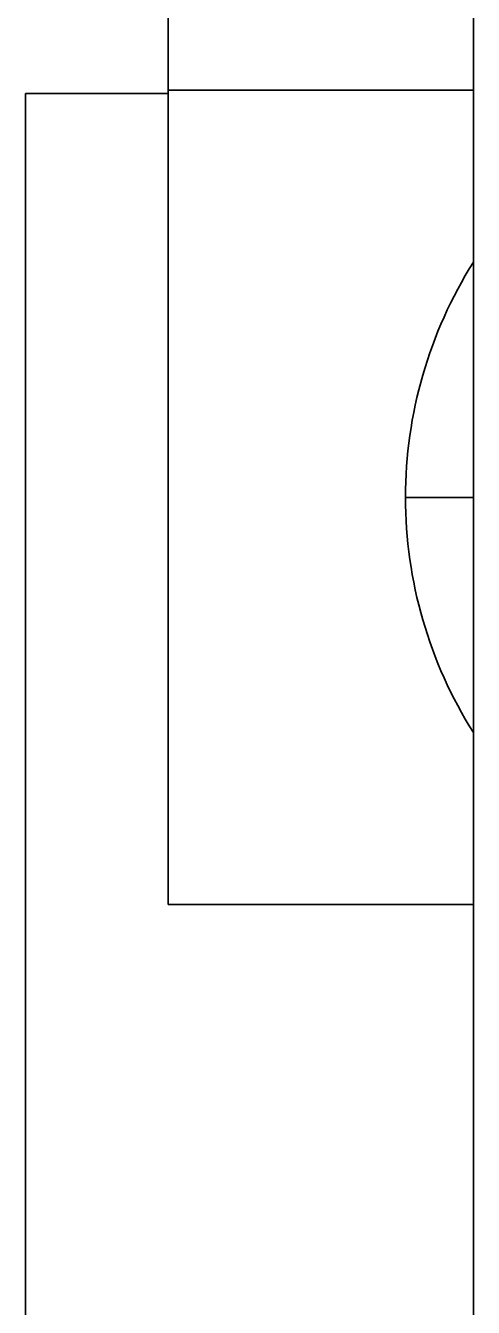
# Model space of a CAD drawing. Extents: x 146 to 1134, y 78 to 926.
# Drawn here: x 287.644 to 288.304, y 353.72 to 355.608 of the extents above; entities that cross this region are included whole.
import ezdxf

# ---------------------------------------------------------------- set-up
doc = ezdxf.new("R2010")
doc.units = 0

msp = doc.modelspace()

# ---------------------------------------------------------------- linework, layer by layer
at = {"color": 7, "lineweight": 35}
msp.add_line((288.3042, 350.7385), (288.3042, 377.7072), dxfattribs=at)
at = {"color": 7, "lineweight": 35, "ltscale": 0.03}
for p, q in [((287.8542, 354.5672), (287.8542, 355.7672)), ((287.8542, 355.7672), (287.8542, 354.5672)), ((287.8542, 354.3132), (287.8542, 355.5132)), ((287.8542, 355.5132), (287.8542, 354.3132)), ((287.8542, 355.5132), (287.8542, 354.3132))]:
    msp.add_line(p, q, dxfattribs=at)
at = {"color": 7, "lineweight": 35, "ltscale": 0.006351}
msp.add_line((287.8542, 355.7672), (287.8542, 355.5132), dxfattribs=at)
at = {"color": 7, "lineweight": 35, "ltscale": 0.125}
for p, q in [((287.6442, 350.5082), (287.6442, 355.5082)), ((287.6442, 355.5082), (287.6442, 350.5082)), ((287.6442, 350.5082), (287.6442, 355.5082))]:
    msp.add_line(p, q, dxfattribs=at)
at = {"color": 7, "lineweight": 35, "ltscale": 0.00525}
msp.add_line((287.8542, 355.5082), (287.6442, 355.5082), dxfattribs=at)
at = {"color": 7, "lineweight": 35, "ltscale": 0.005251}
msp.add_line((287.6442, 355.5082), (287.8542, 355.5082), dxfattribs=at)
msp.add_line((287.6442, 355.5082), (287.8542, 355.5082), dxfattribs=at)
at = {"color": 7, "lineweight": 35, "ltscale": 0.01125}
for p, q in [((287.8542, 355.5132), (288.3042, 355.5132)), ((288.3042, 355.5132), (287.8542, 355.5132)), ((287.8542, 355.5132), (288.3042, 355.5132)), ((288.3042, 354.3132), (287.8542, 354.3132)), ((287.8542, 354.3132), (288.3042, 354.3132))]:
    msp.add_line(p, q, dxfattribs=at)
at = {"color": 7, "lineweight": 35, "ltscale": 0.00020752}
for p, q in [((287.6442, 354.9225), (287.6442, 354.9142)), ((287.6442, 354.053), (287.6442, 354.0613))]:
    msp.add_line(p, q, dxfattribs=at)
at = {"color": 7, "lineweight": 35, "ltscale": 0.000148773}
msp.add_line((287.6442, 354.916), (287.6442, 354.9219), dxfattribs=at)
at = {"color": 7, "lineweight": 35, "ltscale": 8.92639e-05}
for p, q in [((287.6442, 354.9124), (287.6442, 354.916)), ((287.6442, 354.6254), (287.6442, 354.6219)), ((287.6442, 353.952), (287.6442, 353.9555)), ((287.6442, 353.7677), (287.6442, 353.7641))]:
    msp.add_line(p, q, dxfattribs=at)
at = {"color": 7, "lineweight": 35, "ltscale": 0.005363}
msp.add_line((287.6442, 354.9142), (287.6442, 354.6997), dxfattribs=at)
at = {"color": 7, "lineweight": 35, "ltscale": 0.007041}
msp.add_line((287.6442, 354.6308), (287.6442, 354.9124), dxfattribs=at)
at = {"color": 7, "lineweight": 35, "ltscale": 0.000521851}
for p, q in [((287.6442, 354.9034), (287.6442, 354.8825)), ((287.6442, 354.8813), (287.6442, 354.9022)), ((287.6442, 354.2094), (287.6442, 354.2302)), ((287.6442, 354.0772), (287.6442, 354.0981)), ((287.6442, 354.0391), (287.6442, 354.0182)), ((287.6442, 353.8165), (287.6442, 353.8374))]:
    msp.add_line(p, q, dxfattribs=at)
at = {"color": 7, "lineweight": 35, "ltscale": 3.05176e-05}
for p, q in [((287.6442, 354.9022), (287.6442, 354.9034)), ((287.6442, 354.2552), (287.6442, 354.254)), ((287.6442, 354.1963), (287.6442, 354.195)), ((287.6442, 354.053), (287.6442, 354.0518)), ((287.6442, 354.0518), (287.6442, 354.053))]:
    msp.add_line(p, q, dxfattribs=at)
at = {"color": 7, "lineweight": 35, "ltscale": 0.0025}
msp.add_line((288.3042, 354.9132), (288.2042, 354.9132), dxfattribs=at)
at = {"color": 7, "lineweight": 35, "ltscale": 0.002417}
msp.add_line((288.2042, 354.9132), (288.3009, 354.9132), dxfattribs=at)
at = {"color": 7, "lineweight": 35, "ltscale": 0.000567627}
msp.add_line((287.6442, 354.8825), (287.6442, 354.8598), dxfattribs=at)
at = {"color": 7, "lineweight": 35, "ltscale": 0.001}
msp.add_line((287.6442, 354.8413), (287.6442, 354.8813), dxfattribs=at)
at = {"color": 7, "lineweight": 35, "ltscale": 0.001102}
for p, q in [((287.6442, 354.8598), (287.6442, 354.8157)), ((287.6442, 354.7321), (287.6442, 354.688)), ((287.6442, 354.3364), (287.6442, 354.3805))]:
    msp.add_line(p, q, dxfattribs=at)
at = {"color": 7, "lineweight": 35, "ltscale": 0.000608826}
for p, q in [((287.6442, 354.8576), (287.6442, 354.8332)), ((287.6442, 353.88), (287.6442, 353.9044))]:
    msp.add_line(p, q, dxfattribs=at)
at = {"color": 7, "lineweight": 35, "ltscale": 0.000414276}
for p, q in [((287.6442, 354.841), (287.6442, 354.8576)), ((287.6442, 354.0251), (287.6442, 354.0417))]:
    msp.add_line(p, q, dxfattribs=at)
at = {"color": 7, "lineweight": 35, "ltscale": 0.00354}
msp.add_line((287.6442, 354.6997), (287.6442, 354.8413), dxfattribs=at)
at = {"color": 7, "lineweight": 35, "ltscale": 0.000831604}
msp.add_line((287.6442, 354.8077), (287.6442, 354.841), dxfattribs=at)
at = {"color": 7, "lineweight": 35, "ltscale": 0.000741577}
msp.add_line((287.6442, 354.8332), (287.6442, 354.8036), dxfattribs=at)
at = {"color": 7, "lineweight": 35, "ltscale": 0.00209}
msp.add_line((287.6442, 354.8157), (287.6442, 354.7321), dxfattribs=at)
at = {"color": 7, "lineweight": 35, "ltscale": 0.00181}
msp.add_line((287.6442, 354.7353), (287.6442, 354.8077), dxfattribs=at)
at = {"color": 7, "lineweight": 35, "ltscale": 0.004453}
msp.add_line((287.6442, 354.8036), (287.6442, 354.6254), dxfattribs=at)
at = {"color": 7, "lineweight": 35, "ltscale": 0.000830841}
for p, q in [((287.6442, 354.7021), (287.6442, 354.7353)), ((287.6442, 353.9151), (287.6442, 353.9484))]:
    msp.add_line(p, q, dxfattribs=at)
at = {"color": 7, "lineweight": 35, "ltscale": 0.00038681}
for p, q in [((287.6442, 354.6866), (287.6442, 354.7021)), ((287.6442, 354.174), (287.6442, 354.1894)), ((287.6442, 354.0399), (287.6442, 354.0245)), ((287.6442, 354.0245), (287.6442, 354.0399))]:
    msp.add_line(p, q, dxfattribs=at)
at = {"color": 7, "lineweight": 35, "ltscale": 0.000626373}
msp.add_line((287.6442, 354.688), (287.6442, 354.663), dxfattribs=at)
at = {"color": 7, "lineweight": 35, "ltscale": 0.000191498}
msp.add_line((287.6442, 354.679), (287.6442, 354.6866), dxfattribs=at)
at = {"color": 7, "lineweight": 35, "ltscale": 0.000299072}
msp.add_line((287.6442, 354.667), (287.6442, 354.679), dxfattribs=at)
at = {"color": 7, "lineweight": 35, "ltscale": 0.000415039}
msp.add_line((287.6442, 354.6504), (287.6442, 354.667), dxfattribs=at)
at = {"color": 7, "lineweight": 35, "ltscale": 0.000508881}
msp.add_line((287.6442, 354.663), (287.6442, 354.6426), dxfattribs=at)
at = {"color": 7, "lineweight": 35, "ltscale": 0.000237274}
msp.add_line((287.6442, 354.6409), (287.6442, 354.6504), dxfattribs=at)
at = {"color": 7, "lineweight": 35, "ltscale": 2.82288e-05}
msp.add_line((287.6442, 354.6426), (287.6442, 354.6415), dxfattribs=at)
at = {"color": 7, "lineweight": 35, "ltscale": 0.000222778}
msp.add_line((287.6442, 354.6219), (287.6442, 354.6308), dxfattribs=at)
at = {"color": 7, "lineweight": 35, "ltscale": 0.000204468}
for p, q in [((287.6442, 354.5106), (287.6442, 354.5024)), ((287.6442, 354.4729), (287.6442, 354.4647)), ((287.6442, 354.414), (287.6442, 354.4058)), ((287.6442, 353.8231), (287.6442, 353.8312))]:
    msp.add_line(p, q, dxfattribs=at)
at = {"color": 7, "lineweight": 35, "ltscale": 0.000506592}
for p, q in [((287.6442, 354.4903), (287.6442, 354.5106)), ((287.6442, 353.8819), (287.6442, 353.8616))]:
    msp.add_line(p, q, dxfattribs=at)
at = {"color": 7, "lineweight": 35, "ltscale": 0.00040741}
msp.add_line((287.6442, 354.5024), (287.6442, 354.4861), dxfattribs=at)
at = {"color": 7, "lineweight": 35, "ltscale": 0.001118}
for p, q in [((287.6442, 354.4456), (287.6442, 354.4903)), ((287.6442, 354.0325), (287.6442, 354.0772))]:
    msp.add_line(p, q, dxfattribs=at)
at = {"color": 7, "lineweight": 35, "ltscale": 0.00032959}
msp.add_line((287.6442, 354.4861), (287.6442, 354.4729), dxfattribs=at)
at = {"color": 7, "lineweight": 35, "ltscale": 0.000427246}
msp.add_line((287.6442, 354.4647), (287.6442, 354.4476), dxfattribs=at)
at = {"color": 7, "lineweight": 35, "ltscale": 0.000205231}
msp.add_line((287.6442, 354.4516), (287.6442, 354.4434), dxfattribs=at)
at = {"color": 7, "lineweight": 35, "ltscale": 0.000202179}
for p, q in [((287.6442, 354.4435), (287.6442, 354.4516)), ((287.6442, 353.7576), (287.6442, 353.7657))]:
    msp.add_line(p, q, dxfattribs=at)
at = {"color": 7, "lineweight": 35, "ltscale": 0.000399017}
msp.add_line((287.6442, 354.4476), (287.6442, 354.4317), dxfattribs=at)
at = {"color": 7, "lineweight": 35, "ltscale": 0.001627}
msp.add_line((287.6442, 354.3805), (287.6442, 354.4456), dxfattribs=at)
at = {"color": 7, "lineweight": 35, "ltscale": 0.000726318}
msp.add_line((287.6442, 354.4145), (287.6442, 354.4435), dxfattribs=at)
at = {"color": 7, "lineweight": 35, "ltscale": 0.000405884}
msp.add_line((287.6442, 354.4434), (287.6442, 354.4272), dxfattribs=at)
at = {"color": 7, "lineweight": 35, "ltscale": 0.001315}
msp.add_line((287.6442, 354.4317), (287.6442, 354.3791), dxfattribs=at)
at = {"color": 7, "lineweight": 35, "ltscale": 0.000330353}
for p, q in [((287.6442, 354.4272), (287.6442, 354.414)), ((287.6442, 354.0898), (287.6442, 354.0766))]:
    msp.add_line(p, q, dxfattribs=at)
at = {"color": 7, "lineweight": 35, "ltscale": 0.000217438}
for p, q in [((287.6442, 354.4058), (287.6442, 354.4145)), ((287.6442, 353.8644), (287.6442, 353.8557))]:
    msp.add_line(p, q, dxfattribs=at)
at = {"color": 7, "lineweight": 35, "ltscale": 0.005238}
for p, q in [((287.6442, 354.4058), (287.6442, 354.1963)), ((287.6442, 354.1963), (287.6442, 354.4058))]:
    msp.add_line(p, q, dxfattribs=at)
at = {"color": 7, "lineweight": 35, "ltscale": 0.000869751}
msp.add_line((287.6442, 354.3791), (287.6442, 354.3443), dxfattribs=at)
at = {"color": 7, "lineweight": 35, "ltscale": 0.001386}
msp.add_line((287.6442, 354.3443), (287.6442, 354.2888), dxfattribs=at)
at = {"color": 7, "lineweight": 35, "ltscale": 0.001522}
msp.add_line((287.6442, 354.2755), (287.6442, 354.3364), dxfattribs=at)
at = {"color": 7, "lineweight": 35, "ltscale": 0.000383759}
for p, q in [((287.6442, 354.2888), (287.6442, 354.2735)), ((287.6442, 353.7445), (287.6442, 353.7598))]:
    msp.add_line(p, q, dxfattribs=at)
at = {"color": 7, "lineweight": 35, "ltscale": 0.001133}
for p, q in [((287.6442, 354.2302), (287.6442, 354.2755)), ((287.6442, 353.8374), (287.6442, 353.8827))]:
    msp.add_line(p, q, dxfattribs=at)
at = {"color": 7, "lineweight": 35, "ltscale": 0.000457764}
msp.add_line((287.6442, 354.2735), (287.6442, 354.2552), dxfattribs=at)
at = {"color": 7, "lineweight": 35, "ltscale": 0.000183868}
for p, q in [((287.6442, 354.254), (287.6442, 354.2466)), ((287.6442, 354.195), (287.6442, 354.1877))]:
    msp.add_line(p, q, dxfattribs=at)
at = {"color": 7, "lineweight": 35, "ltscale": 0.000550079}
for p, q in [((287.6442, 354.2466), (287.6442, 354.2246)), ((287.6442, 354.1877), (287.6442, 354.1657)), ((287.6442, 354.0171), (287.6442, 354.0391))]:
    msp.add_line(p, q, dxfattribs=at)
at = {"color": 7, "lineweight": 35, "ltscale": 0.00038147}
msp.add_line((287.6442, 354.2246), (287.6442, 354.2094), dxfattribs=at)
at = {"color": 7, "lineweight": 35, "ltscale": 0.005}
msp.add_line((287.6442, 354.0082), (287.6442, 354.2082), dxfattribs=at)
at = {"color": 7, "lineweight": 35, "ltscale": 0.002563}
msp.add_line((287.6442, 354.2082), (287.6442, 354.1056), dxfattribs=at)
at = {"color": 7, "lineweight": 35, "ltscale": 0.047389}
msp.add_line((287.6442, 352.3126), (287.6442, 354.2082), dxfattribs=at)
at = {"color": 7, "lineweight": 35, "ltscale": 0.0405}
msp.add_line((287.6442, 352.5882), (287.6442, 354.2082), dxfattribs=at)
at = {"color": 7, "lineweight": 35, "ltscale": 0.000170898}
msp.add_line((287.6442, 354.1894), (287.6442, 354.1963), dxfattribs=at)
at = {"color": 7, "lineweight": 35, "ltscale": 0.000386047}
for p, q in [((287.6442, 354.1585), (287.6442, 354.174)), ((287.6442, 353.7657), (287.6442, 353.7811))]:
    msp.add_line(p, q, dxfattribs=at)
at = {"color": 7, "lineweight": 35, "ltscale": 0.000380707}
msp.add_line((287.6442, 354.1657), (287.6442, 354.1505), dxfattribs=at)
at = {"color": 7, "lineweight": 35, "ltscale": 0.000201416}
msp.add_line((287.6442, 354.1505), (287.6442, 354.1585), dxfattribs=at)
at = {"color": 7, "lineweight": 35, "ltscale": 0.007186}
msp.add_line((287.6442, 353.8182), (287.6442, 354.1056), dxfattribs=at)
at = {"color": 7, "lineweight": 35, "ltscale": 0.000206757}
msp.add_line((287.6442, 354.0981), (287.6442, 354.0898), dxfattribs=at)
at = {"color": 7, "lineweight": 35, "ltscale": 0.056813}
msp.add_line((287.6442, 354.0807), (287.6442, 351.8082), dxfattribs=at)
at = {"color": 7, "lineweight": 35, "ltscale": 0.002425}
msp.add_line((287.6442, 354.0807), (287.6442, 353.9837), dxfattribs=at)
at = {"color": 7, "lineweight": 35, "ltscale": 4.34875e-05}
msp.add_line((287.6442, 354.0757), (287.6442, 354.0774), dxfattribs=at)
at = {"color": 7, "lineweight": 35, "ltscale": 0.000504303}
msp.add_line((287.6442, 354.0768), (287.6442, 354.0566), dxfattribs=at)
at = {"color": 7, "lineweight": 35, "ltscale": 0.001115}
msp.add_line((287.6442, 354.0766), (287.6442, 354.032), dxfattribs=at)
at = {"color": 7, "lineweight": 35, "ltscale": 0.000357819}
msp.add_line((287.6442, 354.0613), (287.6442, 354.0757), dxfattribs=at)
at = {"color": 7, "lineweight": 35, "ltscale": 0.00013504}
msp.add_line((287.6442, 354.0566), (287.6442, 354.0512), dxfattribs=at)
at = {"color": 7, "lineweight": 35, "ltscale": 0.000283813}
msp.add_line((287.6442, 354.0417), (287.6442, 354.053), dxfattribs=at)
at = {"color": 7, "lineweight": 35, "ltscale": 0.000117493}
msp.add_line((287.6442, 354.0483), (287.6442, 354.053), dxfattribs=at)
at = {"color": 7, "lineweight": 35, "ltscale": 0.000296783}
for p, q in [((287.6442, 354.0518), (287.6442, 354.0399)), ((287.6442, 354.0399), (287.6442, 354.0518))]:
    msp.add_line(p, q, dxfattribs=at)
at = {"color": 7, "lineweight": 35, "ltscale": 0.00153}
msp.add_line((287.6442, 354.0512), (287.6442, 353.99), dxfattribs=at)
at = {"color": 7, "lineweight": 35, "ltscale": 0.000179291}
msp.add_line((287.6442, 354.0412), (287.6442, 354.0483), dxfattribs=at)
at = {"color": 7, "lineweight": 35, "ltscale": 0.000401306}
msp.add_line((287.6442, 354.0251), (287.6442, 354.0412), dxfattribs=at)
at = {"color": 7, "lineweight": 35, "ltscale": 0.001611}
msp.add_line((287.6442, 353.968), (287.6442, 354.0325), dxfattribs=at)
at = {"color": 7, "lineweight": 35, "ltscale": 0.00155}
msp.add_line((287.6442, 354.032), (287.6442, 353.97), dxfattribs=at)
at = {"color": 7, "lineweight": 35, "ltscale": 0.001011}
msp.add_line((287.6442, 353.9847), (287.6442, 354.0251), dxfattribs=at)
at = {"color": 7, "lineweight": 35, "ltscale": 0.000580597}
for p, q in [((287.6442, 354.0019), (287.6442, 354.0251)), ((287.6442, 353.9448), (287.6442, 353.968))]:
    msp.add_line(p, q, dxfattribs=at)
at = {"color": 7, "lineweight": 35, "ltscale": 0.000639343}
for p, q in [((287.6442, 354.0245), (287.6442, 353.9989)), ((287.6442, 353.9989), (287.6442, 354.0245))]:
    msp.add_line(p, q, dxfattribs=at)
at = {"color": 7, "lineweight": 35, "ltscale": 0.000552368}
msp.add_line((287.6442, 354.0182), (287.6442, 353.9962), dxfattribs=at)
at = {"color": 7, "lineweight": 35, "ltscale": 0.000577545}
msp.add_line((287.6442, 353.994), (287.6442, 354.0171), dxfattribs=at)
at = {"color": 7, "lineweight": 35, "ltscale": 0.00475}
msp.add_line((287.6442, 354.0082), (287.6442, 353.8182), dxfattribs=at)
at = {"color": 7, "lineweight": 35, "ltscale": 0.000563049}
msp.add_line((287.6442, 353.9794), (287.6442, 354.0019), dxfattribs=at)
at = {"color": 7, "lineweight": 35, "ltscale": 0.000518799}
msp.add_line((287.6442, 353.9989), (287.6442, 353.9781), dxfattribs=at)
at = {"color": 7, "lineweight": 35, "ltscale": 0.001087}
msp.add_line((287.6442, 353.9962), (287.6442, 353.9527), dxfattribs=at)
at = {"color": 7, "lineweight": 35, "ltscale": 0.001054}
msp.add_line((287.6442, 353.9518), (287.6442, 353.994), dxfattribs=at)
at = {"color": 7, "lineweight": 35, "ltscale": 0.000411987}
for p, q in [((287.6442, 353.9768), (287.6442, 353.9933)), ((287.6442, 353.9933), (287.6442, 353.9768)), ((287.6442, 353.9768), (287.6442, 353.9933))]:
    msp.add_line(p, q, dxfattribs=at)
at = {"color": 7, "lineweight": 35, "ltscale": 0.001084}
for p, q in [((287.6442, 353.99), (287.6442, 353.9467)), ((287.6442, 353.9044), (287.6442, 353.9478))]:
    msp.add_line(p, q, dxfattribs=at)
at = {"color": 7, "lineweight": 35, "ltscale": 0.000923157}
msp.add_line((287.6442, 353.9478), (287.6442, 353.9847), dxfattribs=at)
at = {"color": 7, "lineweight": 35, "ltscale": 0.054388}
msp.add_line((287.6442, 351.8082), (287.6442, 353.9837), dxfattribs=at)
at = {"color": 7, "lineweight": 35, "ltscale": 0.000595856}
msp.add_line((287.6442, 353.9555), (287.6442, 353.9794), dxfattribs=at)
at = {"color": 7, "lineweight": 35, "ltscale": 0.000534821}
msp.add_line((287.6442, 353.9781), (287.6442, 353.9568), dxfattribs=at)
at = {"color": 7, "lineweight": 35, "ltscale": 0.000840759}
for p, q in [((287.6442, 353.9768), (287.6442, 353.9432)), ((287.6442, 353.9432), (287.6442, 353.9768))]:
    msp.add_line(p, q, dxfattribs=at)
at = {"color": 7, "lineweight": 35, "ltscale": 0.000810242}
msp.add_line((287.6442, 353.9444), (287.6442, 353.9768), dxfattribs=at)
at = {"color": 7, "lineweight": 35, "ltscale": 0.000593567}
msp.add_line((287.6442, 353.97), (287.6442, 353.9462), dxfattribs=at)
at = {"color": 7, "lineweight": 35, "ltscale": 0.000222015}
msp.add_line((287.6442, 353.9568), (287.6442, 353.9479), dxfattribs=at)
at = {"color": 7, "lineweight": 35, "ltscale": 0.004624}
msp.add_line((287.6442, 353.9527), (287.6442, 353.7677), dxfattribs=at)
at = {"color": 7, "lineweight": 35, "ltscale": 9.00269e-05}
msp.add_line((287.6442, 353.9484), (287.6442, 353.952), dxfattribs=at)
at = {"color": 7, "lineweight": 35, "ltscale": 0.003711}
msp.add_line((287.6442, 353.8034), (287.6442, 353.9518), dxfattribs=at)
at = {"color": 7, "lineweight": 35, "ltscale": 0.000892639}
msp.add_line((287.6442, 353.9479), (287.6442, 353.9122), dxfattribs=at)
at = {"color": 7, "lineweight": 35, "ltscale": 0.001546}
msp.add_line((287.6442, 353.9467), (287.6442, 353.8848), dxfattribs=at)
at = {"color": 7, "lineweight": 35, "ltscale": 0.001608}
msp.add_line((287.6442, 353.9462), (287.6442, 353.8819), dxfattribs=at)
at = {"color": 7, "lineweight": 35, "ltscale": 0.001553}
msp.add_line((287.6442, 353.8827), (287.6442, 353.9448), dxfattribs=at)
at = {"color": 7, "lineweight": 35, "ltscale": 0.003525}
msp.add_line((287.6442, 353.8034), (287.6442, 353.9444), dxfattribs=at)
at = {"color": 7, "lineweight": 35, "ltscale": 0.003494}
for p, q in [((287.6442, 353.9432), (287.6442, 353.8034)), ((287.6442, 353.8034), (287.6442, 353.9432))]:
    msp.add_line(p, q, dxfattribs=at)
at = {"color": 7, "lineweight": 35, "ltscale": 0.000624084}
msp.add_line((287.6442, 353.8902), (287.6442, 353.9151), dxfattribs=at)
at = {"color": 7, "lineweight": 35, "ltscale": 0.000565338}
msp.add_line((287.6442, 353.9122), (287.6442, 353.8896), dxfattribs=at)
at = {"color": 7, "lineweight": 35, "ltscale": 0.000402069}
msp.add_line((287.6442, 353.8741), (287.6442, 353.8902), dxfattribs=at)
at = {"color": 7, "lineweight": 35, "ltscale": 0.000327301}
msp.add_line((287.6442, 353.8896), (287.6442, 353.8765), dxfattribs=at)
at = {"color": 7, "lineweight": 35, "ltscale": 0.000132751}
msp.add_line((287.6442, 353.8848), (287.6442, 353.8795), dxfattribs=at)
at = {"color": 7, "lineweight": 35, "ltscale": 0.000460052}
msp.add_line((287.6442, 353.8616), (287.6442, 353.88), dxfattribs=at)
at = {"color": 7, "lineweight": 35, "ltscale": 0.001056}
msp.add_line((287.6442, 353.8795), (287.6442, 353.8373), dxfattribs=at)
at = {"color": 7, "lineweight": 35, "ltscale": 0.00035553}
msp.add_line((287.6442, 353.8765), (287.6442, 353.8622), dxfattribs=at)
at = {"color": 7, "lineweight": 35, "ltscale": 0.000296021}
msp.add_line((287.6442, 353.8622), (287.6442, 353.8741), dxfattribs=at)
at = {"color": 7, "lineweight": 35, "ltscale": 0.000112915}
msp.add_line((287.6442, 353.8689), (287.6442, 353.8644), dxfattribs=at)
at = {"color": 7, "lineweight": 35, "ltscale": 0.000189209}
msp.add_line((287.6442, 353.8613), (287.6442, 353.8689), dxfattribs=at)
at = {"color": 7, "lineweight": 35, "ltscale": 0.000752258}
msp.add_line((287.6442, 353.8312), (287.6442, 353.8613), dxfattribs=at)
at = {"color": 7, "lineweight": 35, "ltscale": 0.00014801}
msp.add_line((287.6442, 353.8557), (287.6442, 353.8498), dxfattribs=at)
at = {"color": 7, "lineweight": 35, "ltscale": 0.001511}
msp.add_line((287.6442, 353.8498), (287.6442, 353.7893), dxfattribs=at)
at = {"color": 7, "lineweight": 35, "ltscale": 0.000519562}
msp.add_line((287.6442, 353.8373), (287.6442, 353.8165), dxfattribs=at)
at = {"color": 7, "lineweight": 35, "ltscale": 0.000501251}
msp.add_line((287.6442, 353.803), (287.6442, 353.8231), dxfattribs=at)
at = {"color": 7, "lineweight": 35, "ltscale": 0.000557709}
msp.add_line((287.6442, 353.7811), (287.6442, 353.8034), dxfattribs=at)
at = {"color": 7, "lineweight": 35, "ltscale": 0.00108}
msp.add_line((287.6442, 353.7598), (287.6442, 353.803), dxfattribs=at)
at = {"color": 7, "lineweight": 35, "ltscale": 0.000956726}
msp.add_line((287.6442, 353.7893), (287.6442, 353.751), dxfattribs=at)
at = {"color": 7, "lineweight": 35, "ltscale": 0.006625}
msp.add_line((287.6442, 353.5032), (287.6442, 353.7682), dxfattribs=at)
msp.add_line((287.6442, 353.5032), (287.6442, 353.7682), dxfattribs=at)
msp.add_line((287.6442, 353.5032), (287.6442, 353.7682), dxfattribs=at)
msp.add_line((287.6442, 353.5032), (287.6442, 353.7682), dxfattribs=at)
at = {"color": 7, "lineweight": 35, "ltscale": 0.010251}
for p, q in [((287.6442, 353.3582), (287.6442, 353.7682)), ((287.6442, 353.7682), (287.6442, 353.3582))]:
    msp.add_line(p, q, dxfattribs=at)
at = {"color": 7, "lineweight": 35, "ltscale": 0.000164032}
for p, q in [((287.6442, 353.7641), (287.6442, 353.7576)), ((287.6442, 353.751), (287.6442, 353.7445))]:
    msp.add_line(p, q, dxfattribs=at)
at = {"color": 7, "lineweight": 35}
for start, end in [(147.7946, 180), (180, 212.2054)]:
    msp.add_arc((288.8542, 354.9132), 0.65, start, end, dxfattribs=at)

doc.saveas('drawing.dxf')
